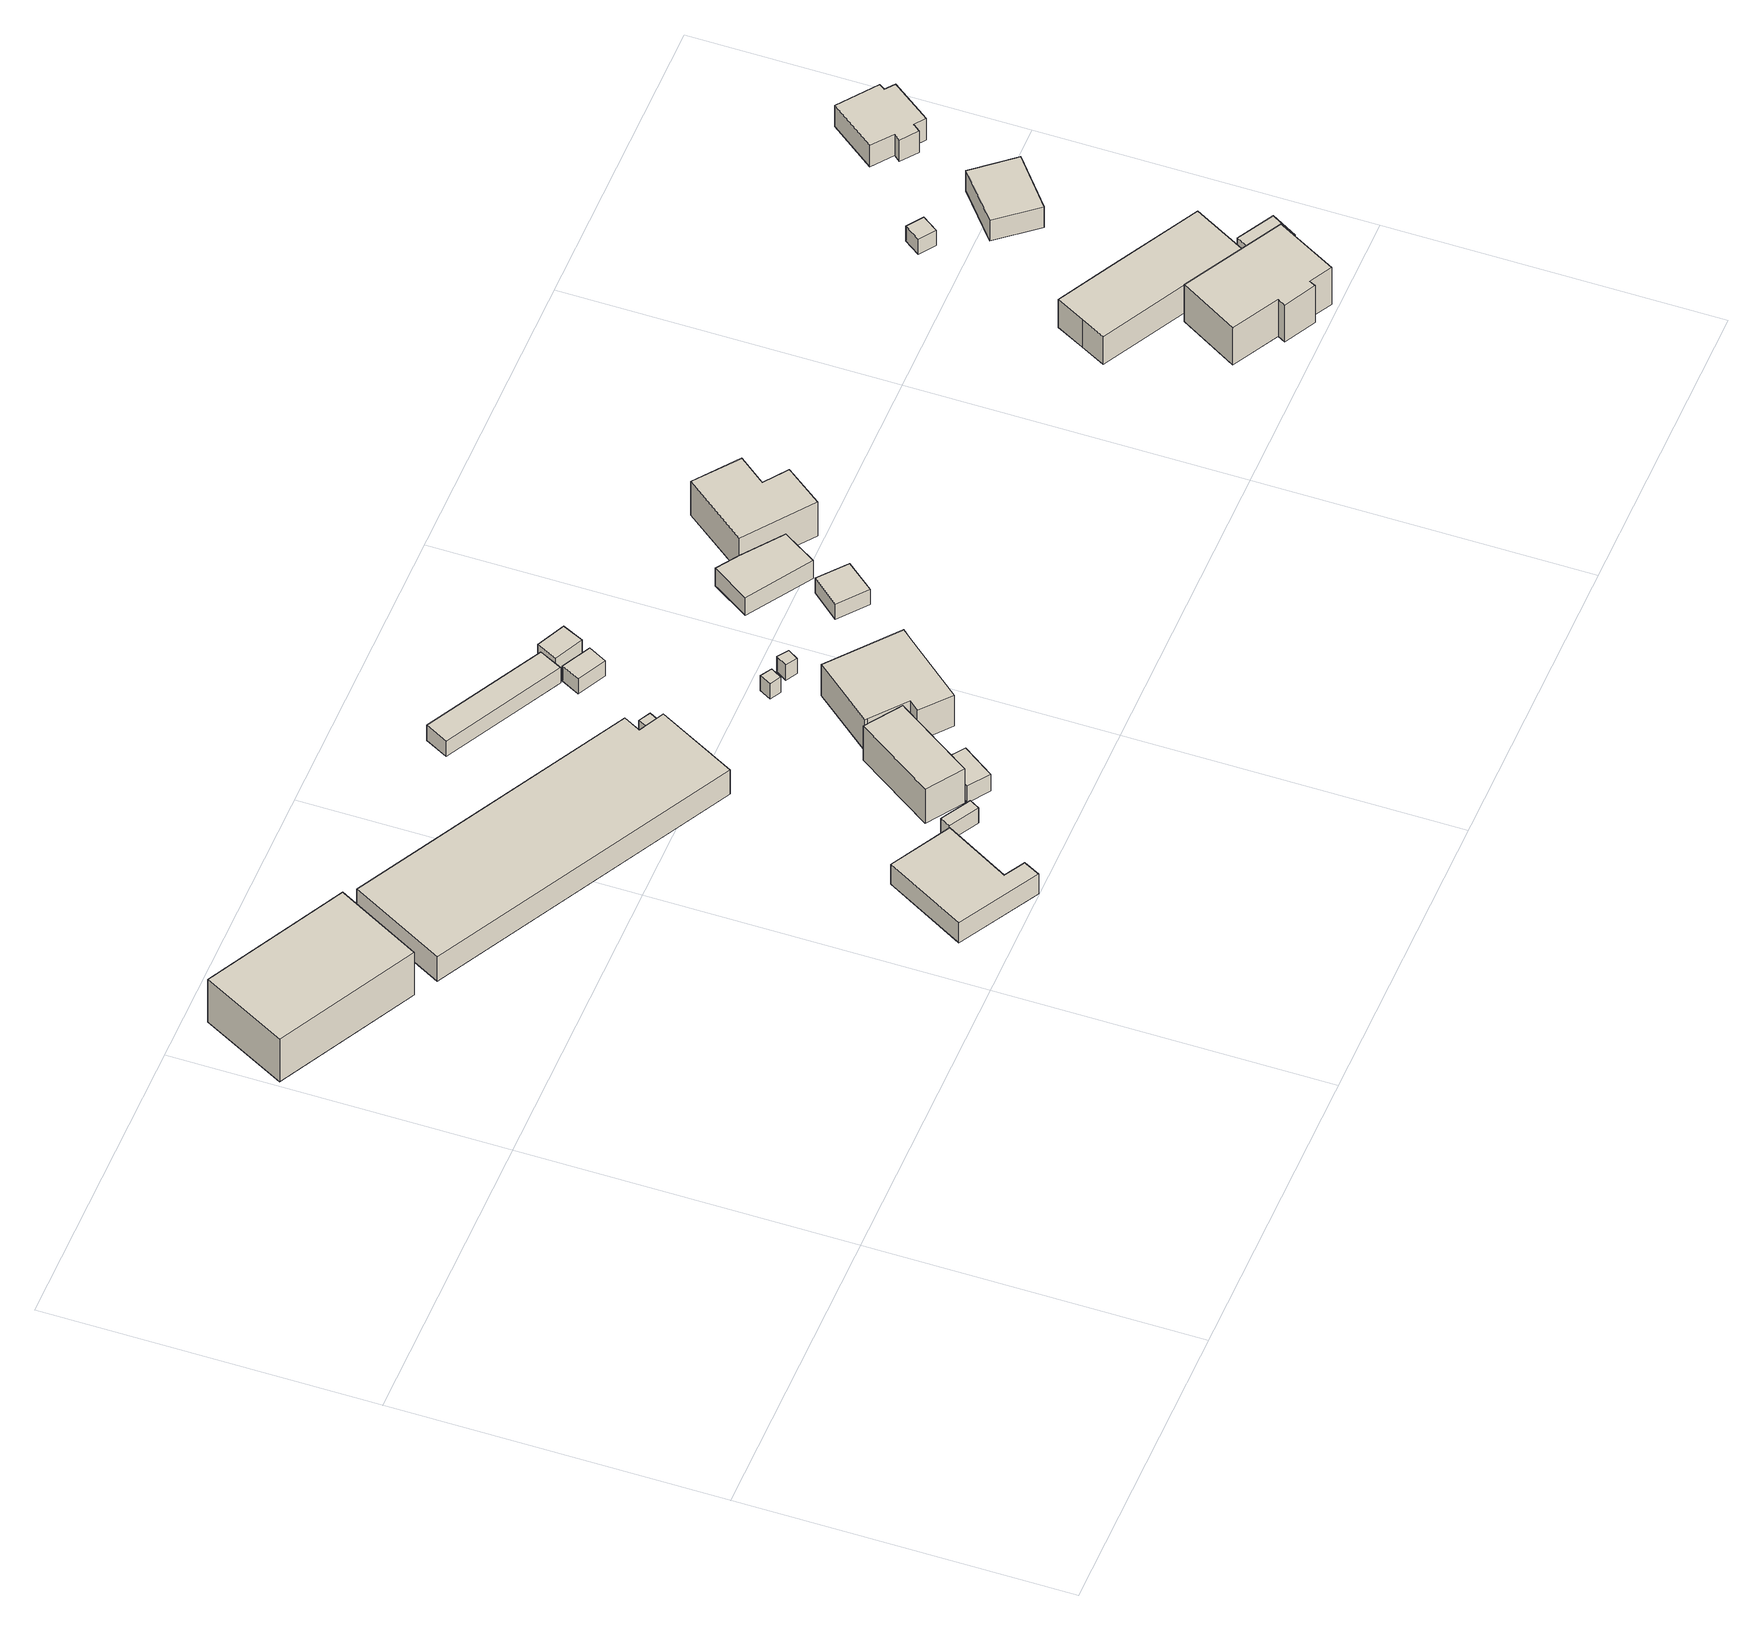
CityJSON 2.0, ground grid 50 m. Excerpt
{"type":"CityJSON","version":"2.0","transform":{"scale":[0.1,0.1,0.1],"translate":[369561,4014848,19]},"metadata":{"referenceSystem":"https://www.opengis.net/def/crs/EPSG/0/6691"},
"CityObjects":{
"building1":{"type":"Building","attributes":{"枝番":1,"利根川水系渡良瀬川洪水浸水想定区域（計画規模）.規模":"L1","利根川水系渡良瀬川洪水浸水想定区域（計画規模）.浸水ランク":"2","利根川水系渡良瀬川洪水浸水想定区域（計画規模）.浸水深":2.69,"利根川水系渡良瀬川洪水浸水想定区域（計画規模）.継続時間":16.3,"利根川水系渡良瀬川洪水浸水想定区域（想定最大規模）.規模":"L2","利根川水系渡良瀬川洪水浸水想定区域（想定最大規模）.浸水ランク":"3","利根川水系渡良瀬川洪水浸水想定区域（想定最大規模）.浸水深":4.3,"利根川水系渡良瀬川洪水浸水想定区域（想定最大規模）.継続時間":39.5,"利根川水系矢場川洪水浸水想定区域（計画規模）.規模":"L1","利根川水系矢場川洪水浸水想定区域（計画規模）.浸水ランク":"1","利根川水系矢場川洪水浸水想定区域（計画規模）.浸水深":0.35,"利根川水系矢場川洪水浸水想定区域（想定最大規模）.規模":"L2","利根川水系矢場川洪水浸水想定区域（想定最大規模）.浸水ランク":"2","利根川水系矢場川洪水浸水想定区域（想定最大規模）.浸水深":1.78,"利根川水系矢場川洪水浸水想定区域（想定最大規模）.継続時間":22.6,"利根川水系多々良川洪水浸水想定区域（計画規模）.規模":"L1","利根川水系多々良川洪水浸水想定区域（計画規模）.浸水ランク":"2","利根川水系多々良川洪水浸水想定区域（計画規模）.浸水深":1.12,"利根川水系多々良川洪水浸水想定区域（計画規模）.継続時間":9.4,"利根川水系多々良川洪水浸水想定区域（想定最大規模）.規模":"L2","利根川水系多々良川洪水浸水想定区域（想定最大規模）.浸水ランク":"2","利根川水系多々良川洪水浸水想定区域（想定最大規模）.浸水深":1.59,"利根川水系多々良川洪水浸水想定区域（想定最大規模）.継続時間":20.5,"利根川水系利根川洪水浸水想定区域（想定最大規模）.規模":"L2","利根川水系利根川洪水浸水想定区域（想定最大規模）.浸水ランク":"2","利根川水系利根川洪水浸水想定区域（想定最大規模）.浸水深":2.14,"usage":"441","measuredHeight":9,"BuildingDetails.prefecture":"10","BuildingDetails.city":"10207","BuildingDetails.surveyYear":2016},"geometry":[{"type":"Solid","lod":"1","boundaries":[[[[0,1,2,3]],[[2,4,5,3]],[[1,6,4,2]],[[0,7,6,1]],[[3,5,7,0]],[[4,6,7,5]]]]}]},
"building2":{"type":"Building","attributes":{"枝番":1,"利根川水系渡良瀬川洪水浸水想定区域（計画規模）.規模":"L1","利根川水系渡良瀬川洪水浸水想定区域（計画規模）.浸水ランク":"2","利根川水系渡良瀬川洪水浸水想定区域（計画規模）.浸水深":2.27,"利根川水系渡良瀬川洪水浸水想定区域（計画規模）.継続時間":11.6,"利根川水系渡良瀬川洪水浸水想定区域（想定最大規模）.規模":"L2","利根川水系渡良瀬川洪水浸水想定区域（想定最大規模）.浸水ランク":"3","利根川水系渡良瀬川洪水浸水想定区域（想定最大規模）.浸水深":3.86,"利根川水系渡良瀬川洪水浸水想定区域（想定最大規模）.継続時間":31.7,"利根川水系矢場川洪水浸水想定区域（想定最大規模）.規模":"L2","利根川水系矢場川洪水浸水想定区域（想定最大規模）.浸水ランク":"2","利根川水系矢場川洪水浸水想定区域（想定最大規模）.浸水深":1.39,"利根川水系矢場川洪水浸水想定区域（想定最大規模）.継続時間":15.9,"利根川水系多々良川洪水浸水想定区域（計画規模）.規模":"L1","利根川水系多々良川洪水浸水想定区域（計画規模）.浸水ランク":"2","利根川水系多々良川洪水浸水想定区域（計画規模）.浸水深":0.73,"利根川水系多々良川洪水浸水想定区域（計画規模）.継続時間":4.2,"利根川水系多々良川洪水浸水想定区域（想定最大規模）.規模":"L2","利根川水系多々良川洪水浸水想定区域（想定最大規模）.浸水ランク":"2","利根川水系多々良川洪水浸水想定区域（想定最大規模）.浸水深":1.2,"利根川水系多々良川洪水浸水想定区域（想定最大規模）.継続時間":13.9,"利根川水系利根川洪水浸水想定区域（想定最大規模）.規模":"L2","利根川水系利根川洪水浸水想定区域（想定最大規模）.浸水ランク":"2","利根川水系利根川洪水浸水想定区域（想定最大規模）.浸水深":1.84,"usage":"411","measuredHeight":6.1,"BuildingDetails.prefecture":"10","BuildingDetails.city":"10207","BuildingDetails.surveyYear":2016},"geometry":[{"type":"Solid","lod":"1","boundaries":[[[[8,9,10,11,12,13]],[[12,14,15,13]],[[11,16,14,12]],[[10,17,16,11]],[[9,18,17,10]],[[8,19,18,9]],[[13,15,19,8]],[[14,16,17,18,19,15]]]]}]},
"building3":{"type":"Building","attributes":{"枝番":1,"利根川水系渡良瀬川洪水浸水想定区域（計画規模）.規模":"L1","利根川水系渡良瀬川洪水浸水想定区域（計画規模）.浸水ランク":"2","利根川水系渡良瀬川洪水浸水想定区域（計画規模）.浸水深":2.89,"利根川水系渡良瀬川洪水浸水想定区域（計画規模）.継続時間":15.4,"利根川水系渡良瀬川洪水浸水想定区域（想定最大規模）.規模":"L2","利根川水系渡良瀬川洪水浸水想定区域（想定最大規模）.浸水ランク":"3","利根川水系渡良瀬川洪水浸水想定区域（想定最大規模）.浸水深":4.48,"利根川水系渡良瀬川洪水浸水想定区域（想定最大規模）.継続時間":37.5,"利根川水系矢場川洪水浸水想定区域（計画規模）.規模":"L1","利根川水系矢場川洪水浸水想定区域（計画規模）.浸水ランク":"2","利根川水系矢場川洪水浸水想定区域（計画規模）.浸水深":0.55,"利根川水系矢場川洪水浸水想定区域（想定最大規模）.規模":"L2","利根川水系矢場川洪水浸水想定区域（想定最大規模）.浸水ランク":"2","利根川水系矢場川洪水浸水想定区域（想定最大規模）.浸水深":1.98,"利根川水系矢場川洪水浸水想定区域（想定最大規模）.継続時間":21.3,"利根川水系多々良川洪水浸水想定区域（計画規模）.規模":"L1","利根川水系多々良川洪水浸水想定区域（計画規模）.浸水ランク":"2","利根川水系多々良川洪水浸水想定区域（計画規模）.浸水深":1.33,"利根川水系多々良川洪水浸水想定区域（計画規模）.継続時間":8.7,"利根川水系多々良川洪水浸水想定区域（想定最大規模）.規模":"L2","利根川水系多々良川洪水浸水想定区域（想定最大規模）.浸水ランク":"2","利根川水系多々良川洪水浸水想定区域（想定最大規模）.浸水深":1.79,"利根川水系多々良川洪水浸水想定区域（想定最大規模）.継続時間":19.3,"利根川水系利根川洪水浸水想定区域（想定最大規模）.規模":"L2","利根川水系利根川洪水浸水想定区域（想定最大規模）.浸水ランク":"2","利根川水系利根川洪水浸水想定区域（想定最大規模）.浸水深":2.14,"usage":"441","measuredHeight":5.8,"BuildingDetails.prefecture":"10","BuildingDetails.city":"10207","BuildingDetails.surveyYear":2016},"geometry":[{"type":"Solid","lod":"1","boundaries":[[[[20,21,22,23,24,25]],[[24,26,27,25]],[[23,28,26,24]],[[22,29,28,23]],[[21,30,29,22]],[[20,31,30,21]],[[25,27,31,20]],[[26,28,29,30,31,27]]]]}]},
"building4":{"type":"Building","attributes":{"枝番":1,"利根川水系渡良瀬川洪水浸水想定区域（計画規模）.規模":"L1","利根川水系渡良瀬川洪水浸水想定区域（計画規模）.浸水ランク":"2","利根川水系渡良瀬川洪水浸水想定区域（計画規模）.浸水深":2.08,"利根川水系渡良瀬川洪水浸水想定区域（計画規模）.継続時間":11.6,"利根川水系渡良瀬川洪水浸水想定区域（想定最大規模）.規模":"L2","利根川水系渡良瀬川洪水浸水想定区域（想定最大規模）.浸水ランク":"3","利根川水系渡良瀬川洪水浸水想定区域（想定最大規模）.浸水深":3.66,"利根川水系渡良瀬川洪水浸水想定区域（想定最大規模）.継続時間":31.7,"利根川水系矢場川洪水浸水想定区域（想定最大規模）.規模":"L2","利根川水系矢場川洪水浸水想定区域（想定最大規模）.浸水ランク":"2","利根川水系矢場川洪水浸水想定区域（想定最大規模）.浸水深":1.18,"利根川水系矢場川洪水浸水想定区域（想定最大規模）.継続時間":15.9,"利根川水系多々良川洪水浸水想定区域（計画規模）.規模":"L1","利根川水系多々良川洪水浸水想定区域（計画規模）.浸水ランク":"2","利根川水系多々良川洪水浸水想定区域（計画規模）.浸水深":0.53,"利根川水系多々良川洪水浸水想定区域（計画規模）.継続時間":4.2,"利根川水系多々良川洪水浸水想定区域（想定最大規模）.規模":"L2","利根川水系多々良川洪水浸水想定区域（想定最大規模）.浸水ランク":"2","利根川水系多々良川洪水浸水想定区域（想定最大規模）.浸水深":1,"利根川水系多々良川洪水浸水想定区域（想定最大規模）.継続時間":13.9,"利根川水系利根川洪水浸水想定区域（想定最大規模）.規模":"L2","利根川水系利根川洪水浸水想定区域（想定最大規模）.浸水ランク":"2","利根川水系利根川洪水浸水想定区域（想定最大規模）.浸水深":1.54,"usage":"411","BuildingDetails.prefecture":"10","BuildingDetails.city":"10207","BuildingDetails.surveyYear":2016},"geometry":[{"type":"Solid","lod":"1","boundaries":[[[[32,33,34,35]],[[34,36,37,35]],[[33,38,36,34]],[[32,39,38,33]],[[35,37,39,32]],[[36,38,39,37]]]]}]},
"building5":{"type":"Building","attributes":{"枝番":1,"利根川水系渡良瀬川洪水浸水想定区域（計画規模）.規模":"L1","利根川水系渡良瀬川洪水浸水想定区域（計画規模）.浸水ランク":"2","利根川水系渡良瀬川洪水浸水想定区域（計画規模）.浸水深":1.48,"利根川水系渡良瀬川洪水浸水想定区域（計画規模）.継続時間":11.6,"利根川水系渡良瀬川洪水浸水想定区域（想定最大規模）.規模":"L2","利根川水系渡良瀬川洪水浸水想定区域（想定最大規模）.浸水ランク":"3","利根川水系渡良瀬川洪水浸水想定区域（想定最大規模）.浸水深":3.06,"利根川水系渡良瀬川洪水浸水想定区域（想定最大規模）.継続時間":31.7,"利根川水系矢場川洪水浸水想定区域（計画規模）.規模":"L1","利根川水系矢場川洪水浸水想定区域（想定最大規模）.規模":"L2","利根川水系矢場川洪水浸水想定区域（想定最大規模）.浸水ランク":"2","利根川水系矢場川洪水浸水想定区域（想定最大規模）.浸水深":0.57,"利根川水系矢場川洪水浸水想定区域（想定最大規模）.継続時間":15.9,"利根川水系多々良川洪水浸水想定区域（計画規模）.規模":"L1","利根川水系多々良川洪水浸水想定区域（計画規模）.浸水ランク":"1","利根川水系多々良川洪水浸水想定区域（計画規模）.浸水深":0.13,"利根川水系多々良川洪水浸水想定区域（計画規模）.継続時間":4.2,"利根川水系多々良川洪水浸水想定区域（想定最大規模）.規模":"L2","利根川水系多々良川洪水浸水想定区域（想定最大規模）.浸水ランク":"1","利根川水系多々良川洪水浸水想定区域（想定最大規模）.浸水深":0.4,"利根川水系多々良川洪水浸水想定区域（想定最大規模）.継続時間":13.9,"利根川水系利根川洪水浸水想定区域（想定最大規模）.規模":"L2","利根川水系利根川洪水浸水想定区域（想定最大規模）.浸水ランク":"2","利根川水系利根川洪水浸水想定区域（想定最大規模）.浸水深":1.24,"usage":"454","measuredHeight":7.1,"BuildingDetails.prefecture":"10","BuildingDetails.city":"10207","BuildingDetails.surveyYear":2016},"geometry":[{"type":"Solid","lod":"1","boundaries":[[[[40,41,42,43]],[[42,44,45,43]],[[41,46,44,42]],[[40,47,46,41]],[[43,45,47,40]],[[44,46,47,45]]]]}]},
"building6":{"type":"Building","attributes":{"枝番":1,"利根川水系渡良瀬川洪水浸水想定区域（計画規模）.規模":"L1","利根川水系渡良瀬川洪水浸水想定区域（計画規模）.浸水ランク":"2","利根川水系渡良瀬川洪水浸水想定区域（計画規模）.浸水深":1.68,"利根川水系渡良瀬川洪水浸水想定区域（計画規模）.継続時間":11.6,"利根川水系渡良瀬川洪水浸水想定区域（想定最大規模）.規模":"L2","利根川水系渡良瀬川洪水浸水想定区域（想定最大規模）.浸水ランク":"3","利根川水系渡良瀬川洪水浸水想定区域（想定最大規模）.浸水深":3.25,"利根川水系渡良瀬川洪水浸水想定区域（想定最大規模）.継続時間":31.7,"利根川水系矢場川洪水浸水想定区域（想定最大規模）.規模":"L2","利根川水系矢場川洪水浸水想定区域（想定最大規模）.浸水ランク":"2","利根川水系矢場川洪水浸水想定区域（想定最大規模）.浸水深":0.78,"利根川水系矢場川洪水浸水想定区域（想定最大規模）.継続時間":15.9,"利根川水系多々良川洪水浸水想定区域（計画規模）.規模":"L1","利根川水系多々良川洪水浸水想定区域（計画規模）.継続時間":4.2,"利根川水系多々良川洪水浸水想定区域（想定最大規模）.規模":"L2","利根川水系多々良川洪水浸水想定区域（想定最大規模）.浸水ランク":"2","利根川水系多々良川洪水浸水想定区域（想定最大規模）.浸水深":0.58,"利根川水系多々良川洪水浸水想定区域（想定最大規模）.継続時間":13.9,"利根川水系利根川洪水浸水想定区域（想定最大規模）.規模":"L2","利根川水系利根川洪水浸水想定区域（想定最大規模）.浸水ランク":"2","利根川水系利根川洪水浸水想定区域（想定最大規模）.浸水深":0.937,"measuredHeight":5.2,"BuildingDetails.prefecture":"10","BuildingDetails.city":"10207"},"geometry":[{"type":"Solid","lod":"1","boundaries":[[[[48,49,50,51]],[[50,52,53,51]],[[49,54,52,50]],[[48,55,54,49]],[[51,53,55,48]],[[52,54,55,53]]]]}]},
"building7":{"type":"Building","attributes":{"枝番":1,"利根川水系渡良瀬川洪水浸水想定区域（計画規模）.規模":"L1","利根川水系渡良瀬川洪水浸水想定区域（計画規模）.浸水ランク":"2","利根川水系渡良瀬川洪水浸水想定区域（計画規模）.浸水深":2.27,"利根川水系渡良瀬川洪水浸水想定区域（計画規模）.継続時間":15.4,"利根川水系渡良瀬川洪水浸水想定区域（想定最大規模）.規模":"L2","利根川水系渡良瀬川洪水浸水想定区域（想定最大規模）.浸水ランク":"3","利根川水系渡良瀬川洪水浸水想定区域（想定最大規模）.浸水深":3.87,"利根川水系渡良瀬川洪水浸水想定区域（想定最大規模）.継続時間":37.5,"利根川水系矢場川洪水浸水想定区域（計画規模）.規模":"L1","利根川水系矢場川洪水浸水想定区域（想定最大規模）.規模":"L2","利根川水系矢場川洪水浸水想定区域（想定最大規模）.浸水ランク":"2","利根川水系矢場川洪水浸水想定区域（想定最大規模）.浸水深":1.39,"利根川水系矢場川洪水浸水想定区域（想定最大規模）.継続時間":21.3,"利根川水系多々良川洪水浸水想定区域（計画規模）.規模":"L1","利根川水系多々良川洪水浸水想定区域（計画規模）.浸水ランク":"2","利根川水系多々良川洪水浸水想定区域（計画規模）.浸水深":0.73,"利根川水系多々良川洪水浸水想定区域（計画規模）.継続時間":8.7,"利根川水系多々良川洪水浸水想定区域（想定最大規模）.規模":"L2","利根川水系多々良川洪水浸水想定区域（想定最大規模）.浸水ランク":"2","利根川水系多々良川洪水浸水想定区域（想定最大規模）.浸水深":1.18,"利根川水系多々良川洪水浸水想定区域（想定最大規模）.継続時間":19.3,"利根川水系利根川洪水浸水想定区域（想定最大規模）.規模":"L2","利根川水系利根川洪水浸水想定区域（想定最大規模）.浸水ランク":"2","利根川水系利根川洪水浸水想定区域（想定最大規模）.浸水深":1.74,"BuildingDetails.prefecture":"10","BuildingDetails.city":"10207"},"geometry":[{"type":"Solid","lod":"1","boundaries":[[[[56,57,58,59]],[[58,60,61,59]],[[57,62,60,58]],[[56,63,62,57]],[[59,61,63,56]],[[60,62,63,61]]]]}]},
"building8":{"type":"Building","attributes":{"枝番":1,"利根川水系渡良瀬川洪水浸水想定区域（計画規模）.規模":"L1","利根川水系渡良瀬川洪水浸水想定区域（計画規模）.浸水ランク":"2","利根川水系渡良瀬川洪水浸水想定区域（計画規模）.浸水深":2.08,"利根川水系渡良瀬川洪水浸水想定区域（計画規模）.継続時間":12.4,"利根川水系渡良瀬川洪水浸水想定区域（想定最大規模）.規模":"L2","利根川水系渡良瀬川洪水浸水想定区域（想定最大規模）.浸水ランク":"3","利根川水系渡良瀬川洪水浸水想定区域（想定最大規模）.浸水深":3.68,"利根川水系渡良瀬川洪水浸水想定区域（想定最大規模）.継続時間":32.9,"利根川水系矢場川洪水浸水想定区域（想定最大規模）.規模":"L2","利根川水系矢場川洪水浸水想定区域（想定最大規模）.浸水ランク":"2","利根川水系矢場川洪水浸水想定区域（想定最大規模）.浸水深":1.17,"利根川水系矢場川洪水浸水想定区域（想定最大規模）.継続時間":17.2,"利根川水系多々良川洪水浸水想定区域（計画規模）.規模":"L1","利根川水系多々良川洪水浸水想定区域（計画規模）.浸水ランク":"2","利根川水系多々良川洪水浸水想定区域（計画規模）.浸水深":0.53,"利根川水系多々良川洪水浸水想定区域（計画規模）.継続時間":5.6,"利根川水系多々良川洪水浸水想定区域（想定最大規模）.規模":"L2","利根川水系多々良川洪水浸水想定区域（想定最大規模）.浸水ランク":"2","利根川水系多々良川洪水浸水想定区域（想定最大規模）.浸水深":0.99,"利根川水系多々良川洪水浸水想定区域（想定最大規模）.継続時間":15.2,"利根川水系利根川洪水浸水想定区域（想定最大規模）.規模":"L2","利根川水系利根川洪水浸水想定区域（想定最大規模）.浸水ランク":"2","利根川水系利根川洪水浸水想定区域（想定最大規模）.浸水深":1.94,"BuildingDetails.prefecture":"10","BuildingDetails.city":"10207"},"geometry":[{"type":"Solid","lod":"1","boundaries":[[[[64,65,66,67]],[[66,68,69,67]],[[65,70,68,66]],[[64,71,70,65]],[[67,69,71,64]],[[68,70,71,69]]]]}]},
"building9":{"type":"Building","attributes":{"枝番":1,"利根川水系渡良瀬川洪水浸水想定区域（計画規模）.規模":"L1","利根川水系渡良瀬川洪水浸水想定区域（計画規模）.浸水ランク":"2","利根川水系渡良瀬川洪水浸水想定区域（計画規模）.浸水深":1.28,"利根川水系渡良瀬川洪水浸水想定区域（計画規模）.継続時間":8.1,"利根川水系渡良瀬川洪水浸水想定区域（想定最大規模）.規模":"L2","利根川水系渡良瀬川洪水浸水想定区域（想定最大規模）.浸水ランク":"2","利根川水系渡良瀬川洪水浸水想定区域（想定最大規模）.浸水深":2.86,"利根川水系渡良瀬川洪水浸水想定区域（想定最大規模）.継続時間":23.9,"利根川水系矢場川洪水浸水想定区域（計画規模）.規模":"L1","利根川水系矢場川洪水浸水想定区域（想定最大規模）.規模":"L2","利根川水系矢場川洪水浸水想定区域（想定最大規模）.浸水ランク":"1","利根川水系矢場川洪水浸水想定区域（想定最大規模）.浸水深":0.38,"利根川水系矢場川洪水浸水想定区域（想定最大規模）.継続時間":10,"利根川水系多々良川洪水浸水想定区域（計画規模）.規模":"L1","利根川水系多々良川洪水浸水想定区域（計画規模）.浸水ランク":"1","利根川水系多々良川洪水浸水想定区域（計画規模）.浸水深":0.23,"利根川水系多々良川洪水浸水想定区域（想定最大規模）.規模":"L2","利根川水系多々良川洪水浸水想定区域（想定最大規模）.浸水ランク":"1","利根川水系多々良川洪水浸水想定区域（想定最大規模）.浸水深":0.19,"利根川水系多々良川洪水浸水想定区域（想定最大規模）.継続時間":5.5,"利根川水系利根川洪水浸水想定区域（想定最大規模）.規模":"L2","利根川水系利根川洪水浸水想定区域（想定最大規模）.浸水ランク":"2","利根川水系利根川洪水浸水想定区域（想定最大規模）.浸水深":0.937,"usage":"413","measuredHeight":7.5,"BuildingDetails.prefecture":"10","BuildingDetails.city":"10207","BuildingDetails.surveyYear":2016},"geometry":[{"type":"Solid","lod":"1","boundaries":[[[[72,73,74,75,76,77,78,79]],[[78,80,81,79]],[[77,82,80,78]],[[76,83,82,77]],[[75,84,83,76]],[[74,85,84,75]],[[73,86,85,74]],[[72,87,86,73]],[[79,81,87,72]],[[80,82,83,84,85,86,87,81]]]]}]},
"building10":{"type":"Building","attributes":{"枝番":1,"利根川水系渡良瀬川洪水浸水想定区域（計画規模）.規模":"L1","利根川水系渡良瀬川洪水浸水想定区域（計画規模）.浸水ランク":"2","利根川水系渡良瀬川洪水浸水想定区域（計画規模）.浸水深":1.78,"利根川水系渡良瀬川洪水浸水想定区域（計画規模）.継続時間":8.1,"利根川水系渡良瀬川洪水浸水想定区域（想定最大規模）.規模":"L2","利根川水系渡良瀬川洪水浸水想定区域（想定最大規模）.浸水ランク":"3","利根川水系渡良瀬川洪水浸水想定区域（想定最大規模）.浸水深":3.36,"利根川水系渡良瀬川洪水浸水想定区域（想定最大規模）.継続時間":23.9,"利根川水系矢場川洪水浸水想定区域（想定最大規模）.規模":"L2","利根川水系矢場川洪水浸水想定区域（想定最大規模）.浸水ランク":"2","利根川水系矢場川洪水浸水想定区域（想定最大規模）.浸水深":0.89,"利根川水系矢場川洪水浸水想定区域（想定最大規模）.継続時間":10,"利根川水系多々良川洪水浸水想定区域（計画規模）.規模":"L1","利根川水系多々良川洪水浸水想定区域（計画規模）.浸水ランク":"1","利根川水系多々良川洪水浸水想定区域（計画規模）.浸水深":0.23,"利根川水系多々良川洪水浸水想定区域（想定最大規模）.規模":"L2","利根川水系多々良川洪水浸水想定区域（想定最大規模）.浸水ランク":"2","利根川水系多々良川洪水浸水想定区域（想定最大規模）.浸水深":0.69,"利根川水系多々良川洪水浸水想定区域（想定最大規模）.継続時間":5.5,"利根川水系利根川洪水浸水想定区域（想定最大規模）.規模":"L2","利根川水系利根川洪水浸水想定区域（想定最大規模）.浸水ランク":"2","利根川水系利根川洪水浸水想定区域（想定最大規模）.浸水深":1.24,"BuildingDetails.prefecture":"10","BuildingDetails.city":"10207"},"geometry":[{"type":"Solid","lod":"1","boundaries":[[[[88,89,90,91]],[[90,92,93,91]],[[89,94,92,90]],[[88,95,94,89]],[[91,93,95,88]],[[92,94,95,93]]]]}]},
"building11":{"type":"Building","attributes":{"枝番":1,"利根川水系渡良瀬川洪水浸水想定区域（計画規模）.規模":"L1","利根川水系渡良瀬川洪水浸水想定区域（計画規模）.浸水ランク":"2","利根川水系渡良瀬川洪水浸水想定区域（計画規模）.浸水深":1.98,"利根川水系渡良瀬川洪水浸水想定区域（計画規模）.継続時間":12.4,"利根川水系渡良瀬川洪水浸水想定区域（想定最大規模）.規模":"L2","利根川水系渡良瀬川洪水浸水想定区域（想定最大規模）.浸水ランク":"3","利根川水系渡良瀬川洪水浸水想定区域（想定最大規模）.浸水深":3.56,"利根川水系渡良瀬川洪水浸水想定区域（想定最大規模）.継続時間":32.9,"利根川水系矢場川洪水浸水想定区域（計画規模）.規模":"L1","利根川水系矢場川洪水浸水想定区域（想定最大規模）.規模":"L2","利根川水系矢場川洪水浸水想定区域（想定最大規模）.浸水ランク":"2","利根川水系矢場川洪水浸水想定区域（想定最大規模）.浸水深":1.09,"利根川水系矢場川洪水浸水想定区域（想定最大規模）.継続時間":17.2,"利根川水系多々良川洪水浸水想定区域（計画規模）.規模":"L1","利根川水系多々良川洪水浸水想定区域（計画規模）.浸水ランク":"1","利根川水系多々良川洪水浸水想定区域（計画規模）.浸水深":0.43,"利根川水系多々良川洪水浸水想定区域（計画規模）.継続時間":5.6,"利根川水系多々良川洪水浸水想定区域（想定最大規模）.規模":"L2","利根川水系多々良川洪水浸水想定区域（想定最大規模）.浸水ランク":"2","利根川水系多々良川洪水浸水想定区域（想定最大規模）.浸水深":0.89,"利根川水系多々良川洪水浸水想定区域（想定最大規模）.継続時間":15.2,"利根川水系利根川洪水浸水想定区域（想定最大規模）.規模":"L2","利根川水系利根川洪水浸水想定区域（想定最大規模）.浸水ランク":"2","利根川水系利根川洪水浸水想定区域（想定最大規模）.浸水深":1.94,"BuildingDetails.prefecture":"10","BuildingDetails.city":"10207"},"geometry":[{"type":"Solid","lod":"1","boundaries":[[[[96,97,98,99]],[[98,100,101,99]],[[97,102,100,98]],[[96,103,102,97]],[[99,101,103,96]],[[100,102,103,101]]]]}]},
"building12":{"type":"Building","attributes":{"枝番":1,"利根川水系渡良瀬川洪水浸水想定区域（計画規模）.規模":"L1","利根川水系渡良瀬川洪水浸水想定区域（計画規模）.浸水ランク":"2","利根川水系渡良瀬川洪水浸水想定区域（計画規模）.浸水深":1.78,"利根川水系渡良瀬川洪水浸水想定区域（計画規模）.継続時間":8.1,"利根川水系渡良瀬川洪水浸水想定区域（想定最大規模）.規模":"L2","利根川水系渡良瀬川洪水浸水想定区域（想定最大規模）.浸水ランク":"3","利根川水系渡良瀬川洪水浸水想定区域（想定最大規模）.浸水深":3.36,"利根川水系渡良瀬川洪水浸水想定区域（想定最大規模）.継続時間":23.9,"利根川水系矢場川洪水浸水想定区域（想定最大規模）.規模":"L2","利根川水系矢場川洪水浸水想定区域（想定最大規模）.浸水ランク":"2","利根川水系矢場川洪水浸水想定区域（想定最大規模）.浸水深":0.89,"利根川水系矢場川洪水浸水想定区域（想定最大規模）.継続時間":10,"利根川水系多々良川洪水浸水想定区域（計画規模）.規模":"L1","利根川水系多々良川洪水浸水想定区域（計画規模）.浸水ランク":"1","利根川水系多々良川洪水浸水想定区域（計画規模）.浸水深":0.23,"利根川水系多々良川洪水浸水想定区域（想定最大規模）.規模":"L2","利根川水系多々良川洪水浸水想定区域（想定最大規模）.浸水ランク":"2","利根川水系多々良川洪水浸水想定区域（想定最大規模）.浸水深":0.69,"利根川水系多々良川洪水浸水想定区域（想定最大規模）.継続時間":5.5,"利根川水系利根川洪水浸水想定区域（想定最大規模）.規模":"L2","利根川水系利根川洪水浸水想定区域（想定最大規模）.浸水ランク":"2","利根川水系利根川洪水浸水想定区域（想定最大規模）.浸水深":1.24,"usage":"413","BuildingDetails.prefecture":"10","BuildingDetails.city":"10207","BuildingDetails.surveyYear":2016},"geometry":[{"type":"Solid","lod":"1","boundaries":[[[[104,105,106,107]],[[106,108,109,107]],[[105,110,108,106]],[[104,111,110,105]],[[107,109,111,104]],[[108,110,111,109]]]]}]},
"building13":{"type":"Building","attributes":{"枝番":1,"利根川水系渡良瀬川洪水浸水想定区域（計画規模）.規模":"L1","利根川水系渡良瀬川洪水浸水想定区域（計画規模）.浸水ランク":"2","利根川水系渡良瀬川洪水浸水想定区域（計画規模）.浸水深":2.27,"利根川水系渡良瀬川洪水浸水想定区域（計画規模）.継続時間":14.2,"利根川水系渡良瀬川洪水浸水想定区域（想定最大規模）.規模":"L2","利根川水系渡良瀬川洪水浸水想定区域（想定最大規模）.浸水ランク":"3","利根川水系渡良瀬川洪水浸水想定区域（想定最大規模）.浸水深":3.86,"利根川水系渡良瀬川洪水浸水想定区域（想定最大規模）.継続時間":35.7,"利根川水系矢場川洪水浸水想定区域（想定最大規模）.規模":"L2","利根川水系矢場川洪水浸水想定区域（想定最大規模）.浸水ランク":"2","利根川水系矢場川洪水浸水想定区域（想定最大規模）.浸水深":1.39,"利根川水系矢場川洪水浸水想定区域（想定最大規模）.継続時間":19.7,"利根川水系多々良川洪水浸水想定区域（計画規模）.規模":"L1","利根川水系多々良川洪水浸水想定区域（計画規模）.浸水ランク":"2","利根川水系多々良川洪水浸水想定区域（計画規模）.浸水深":0.73,"利根川水系多々良川洪水浸水想定区域（計画規模）.継続時間":7.7,"利根川水系多々良川洪水浸水想定区域（想定最大規模）.規模":"L2","利根川水系多々良川洪水浸水想定区域（想定最大規模）.浸水ランク":"2","利根川水系多々良川洪水浸水想定区域（想定最大規模）.浸水深":1.18,"利根川水系多々良川洪水浸水想定区域（想定最大規模）.継続時間":17.8,"利根川水系利根川洪水浸水想定区域（想定最大規模）.規模":"L2","利根川水系利根川洪水浸水想定区域（想定最大規模）.浸水ランク":"2","利根川水系利根川洪水浸水想定区域（想定最大規模）.浸水深":1.94,"BuildingDetails.prefecture":"10","BuildingDetails.city":"10207"},"geometry":[{"type":"Solid","lod":"1","boundaries":[[[[112,113,114,115]],[[114,116,117,115]],[[113,118,116,114]],[[112,119,118,113]],[[115,117,119,112]],[[116,118,119,117]]]]}]},
"building14":{"type":"Building","attributes":{"枝番":1,"利根川水系渡良瀬川洪水浸水想定区域（計画規模）.規模":"L1","利根川水系渡良瀬川洪水浸水想定区域（計画規模）.浸水ランク":"2","利根川水系渡良瀬川洪水浸水想定区域（計画規模）.浸水深":1.28,"利根川水系渡良瀬川洪水浸水想定区域（計画規模）.継続時間":8.1,"利根川水系渡良瀬川洪水浸水想定区域（想定最大規模）.規模":"L2","利根川水系渡良瀬川洪水浸水想定区域（想定最大規模）.浸水ランク":"2","利根川水系渡良瀬川洪水浸水想定区域（想定最大規模）.浸水深":2.86,"利根川水系渡良瀬川洪水浸水想定区域（想定最大規模）.継続時間":23.9,"利根川水系矢場川洪水浸水想定区域（想定最大規模）.規模":"L2","利根川水系矢場川洪水浸水想定区域（想定最大規模）.浸水ランク":"1","利根川水系矢場川洪水浸水想定区域（想定最大規模）.浸水深":0.39,"利根川水系矢場川洪水浸水想定区域（想定最大規模）.継続時間":10,"利根川水系多々良川洪水浸水想定区域（計画規模）.規模":"L1","利根川水系多々良川洪水浸水想定区域（想定最大規模）.規模":"L2","利根川水系多々良川洪水浸水想定区域（想定最大規模）.浸水ランク":"1","利根川水系多々良川洪水浸水想定区域（想定最大規模）.浸水深":0.19,"利根川水系多々良川洪水浸水想定区域（想定最大規模）.継続時間":5.5,"利根川水系利根川洪水浸水想定区域（想定最大規模）.規模":"L2","利根川水系利根川洪水浸水想定区域（想定最大規模）.浸水ランク":"2","利根川水系利根川洪水浸水想定区域（想定最大規模）.浸水深":1.24,"usage":"413","measuredHeight":4.1,"BuildingDetails.prefecture":"10","BuildingDetails.city":"10207","BuildingDetails.surveyYear":2016},"geometry":[{"type":"Solid","lod":"1","boundaries":[[[[120,121,122,123]],[[122,124,125,123]],[[121,126,124,122]],[[120,127,126,121]],[[123,125,127,120]],[[124,126,127,125]]]]}]},
"building15":{"type":"Building","attributes":{"枝番":1,"利根川水系渡良瀬川洪水浸水想定区域（計画規模）.規模":"L1","利根川水系渡良瀬川洪水浸水想定区域（計画規模）.浸水ランク":"2","利根川水系渡良瀬川洪水浸水想定区域（計画規模）.浸水深":2.08,"利根川水系渡良瀬川洪水浸水想定区域（計画規模）.継続時間":12.3,"利根川水系渡良瀬川洪水浸水想定区域（想定最大規模）.規模":"L2","利根川水系渡良瀬川洪水浸水想定区域（想定最大規模）.浸水ランク":"3","利根川水系渡良瀬川洪水浸水想定区域（想定最大規模）.浸水深":3.66,"利根川水系渡良瀬川洪水浸水想定区域（想定最大規模）.継続時間":32.8,"利根川水系矢場川洪水浸水想定区域（想定最大規模）.規模":"L2","利根川水系矢場川洪水浸水想定区域（想定最大規模）.浸水ランク":"2","利根川水系矢場川洪水浸水想定区域（想定最大規模）.浸水深":1.18,"利根川水系矢場川洪水浸水想定区域（想定最大規模）.継続時間":17,"利根川水系多々良川洪水浸水想定区域（計画規模）.規模":"L1","利根川水系多々良川洪水浸水想定区域（計画規模）.浸水ランク":"1","利根川水系多々良川洪水浸水想定区域（計画規模）.浸水深":0.43,"利根川水系多々良川洪水浸水想定区域（計画規模）.継続時間":5.3,"利根川水系多々良川洪水浸水想定区域（想定最大規模）.規模":"L2","利根川水系多々良川洪水浸水想定区域（想定最大規模）.浸水ランク":"2","利根川水系多々良川洪水浸水想定区域（想定最大規模）.浸水深":0.99,"利根川水系多々良川洪水浸水想定区域（想定最大規模）.継続時間":15,"利根川水系利根川洪水浸水想定区域（想定最大規模）.規模":"L2","利根川水系利根川洪水浸水想定区域（想定最大規模）.浸水ランク":"2","利根川水系利根川洪水浸水想定区域（想定最大規模）.浸水深":1.94,"usage":"411","measuredHeight":3.7,"BuildingDetails.prefecture":"10","BuildingDetails.city":"10207","BuildingDetails.surveyYear":2016},"geometry":[{"type":"Solid","lod":"1","boundaries":[[[[128,129,130,131,132]],[[131,133,134,132]],[[130,135,133,131]],[[129,136,135,130]],[[128,137,136,129]],[[132,134,137,128]],[[133,135,136,137,134]]]]}]},
"building16":{"type":"Building","attributes":{"枝番":1,"利根川水系渡良瀬川洪水浸水想定区域（計画規模）.規模":"L1","利根川水系渡良瀬川洪水浸水想定区域（計画規模）.浸水ランク":"2","利根川水系渡良瀬川洪水浸水想定区域（計画規模）.浸水深":1.87,"利根川水系渡良瀬川洪水浸水想定区域（計画規模）.継続時間":9.3,"利根川水系渡良瀬川洪水浸水想定区域（想定最大規模）.規模":"L2","利根川水系渡良瀬川洪水浸水想定区域（想定最大規模）.浸水ランク":"3","利根川水系渡良瀬川洪水浸水想定区域（想定最大規模）.浸水深":3.46,"利根川水系渡良瀬川洪水浸水想定区域（想定最大規模）.継続時間":26.5,"利根川水系矢場川洪水浸水想定区域（想定最大規模）.規模":"L2","利根川水系矢場川洪水浸水想定区域（想定最大規模）.浸水ランク":"2","利根川水系矢場川洪水浸水想定区域（想定最大規模）.浸水深":0.98,"利根川水系矢場川洪水浸水想定区域（想定最大規模）.継続時間":11.5,"利根川水系多々良川洪水浸水想定区域（計画規模）.規模":"L1","利根川水系多々良川洪水浸水想定区域（計画規模）.浸水ランク":"1","利根川水系多々良川洪水浸水想定区域（計画規模）.浸水深":0.33,"利根川水系多々良川洪水浸水想定区域（想定最大規模）.規模":"L2","利根川水系多々良川洪水浸水想定区域（想定最大規模）.浸水ランク":"2","利根川水系多々良川洪水浸水想定区域（想定最大規模）.浸水深":0.79,"利根川水系多々良川洪水浸水想定区域（想定最大規模）.継続時間":7.9,"利根川水系利根川洪水浸水想定区域（想定最大規模）.規模":"L2","利根川水系利根川洪水浸水想定区域（想定最大規模）.浸水ランク":"2","利根川水系利根川洪水浸水想定区域（想定最大規模）.浸水深":1.54,"usage":"413","measuredHeight":7.9,"BuildingDetails.prefecture":"10","BuildingDetails.city":"10207","BuildingDetails.surveyYear":2016},"geometry":[{"type":"Solid","lod":"1","boundaries":[[[[138,139,140,141,142,143]],[[142,144,145,143]],[[141,146,144,142]],[[140,147,146,141]],[[139,148,147,140]],[[138,149,148,139]],[[143,145,149,138]],[[144,146,147,148,149,145]]]]}]},
"building17":{"type":"Building","attributes":{"枝番":1,"利根川水系渡良瀬川洪水浸水想定区域（計画規模）.規模":"L1","利根川水系渡良瀬川洪水浸水想定区域（計画規模）.浸水ランク":"2","利根川水系渡良瀬川洪水浸水想定区域（計画規模）.浸水深":2.17,"利根川水系渡良瀬川洪水浸水想定区域（計画規模）.継続時間":15.8,"利根川水系渡良瀬川洪水浸水想定区域（想定最大規模）.規模":"L2","利根川水系渡良瀬川洪水浸水想定区域（想定最大規模）.浸水ランク":"3","利根川水系渡良瀬川洪水浸水想定区域（想定最大規模）.浸水深":3.73,"利根川水系渡良瀬川洪水浸水想定区域（想定最大規模）.継続時間":38.6,"利根川水系矢場川洪水浸水想定区域（想定最大規模）.規模":"L2","利根川水系矢場川洪水浸水想定区域（想定最大規模）.浸水ランク":"2","利根川水系矢場川洪水浸水想定区域（想定最大規模）.浸水深":1.28,"利根川水系矢場川洪水浸水想定区域（想定最大規模）.継続時間":21.7,"利根川水系多々良川洪水浸水想定区域（計画規模）.規模":"L1","利根川水系多々良川洪水浸水想定区域（計画規模）.浸水ランク":"2","利根川水系多々良川洪水浸水想定区域（計画規模）.浸水深":0.62,"利根川水系多々良川洪水浸水想定区域（計画規模）.継続時間":9.1,"利根川水系多々良川洪水浸水想定区域（想定最大規模）.規模":"L2","利根川水系多々良川洪水浸水想定区域（想定最大規模）.浸水ランク":"2","利根川水系多々良川洪水浸水想定区域（想定最大規模）.浸水深":1.09,"利根川水系多々良川洪水浸水想定区域（想定最大規模）.継続時間":19.9,"利根川水系利根川洪水浸水想定区域（想定最大規模）.規模":"L2","利根川水系利根川洪水浸水想定区域（想定最大規模）.浸水ランク":"2","利根川水系利根川洪水浸水想定区域（想定最大規模）.浸水深":1.94,"usage":"411","measuredHeight":8.8,"BuildingDetails.prefecture":"10","BuildingDetails.city":"10207","BuildingDetails.surveyYear":2016},"geometry":[{"type":"Solid","lod":"1","boundaries":[[[[150,151,152,153,154,155,156,157]],[[156,158,159,157]],[[155,160,158,156]],[[154,161,160,155]],[[153,162,161,154]],[[152,163,162,153]],[[151,164,163,152]],[[150,165,164,151]],[[157,159,165,150]],[[158,160,161,162,163,164,165,159]]]]}]},
"building18":{"type":"Building","attributes":{"枝番":1,"利根川水系渡良瀬川洪水浸水想定区域（計画規模）.規模":"L1","利根川水系渡良瀬川洪水浸水想定区域（計画規模）.浸水ランク":"2","利根川水系渡良瀬川洪水浸水想定区域（計画規模）.浸水深":2.17,"利根川水系渡良瀬川洪水浸水想定区域（計画規模）.継続時間":15.8,"利根川水系渡良瀬川洪水浸水想定区域（想定最大規模）.規模":"L2","利根川水系渡良瀬川洪水浸水想定区域（想定最大規模）.浸水ランク":"3","利根川水系渡良瀬川洪水浸水想定区域（想定最大規模）.浸水深":3.72,"利根川水系渡良瀬川洪水浸水想定区域（想定最大規模）.継続時間":38.6,"利根川水系矢場川洪水浸水想定区域（想定最大規模）.規模":"L2","利根川水系矢場川洪水浸水想定区域（想定最大規模）.浸水ランク":"2","利根川水系矢場川洪水浸水想定区域（想定最大規模）.浸水深":1.28,"利根川水系矢場川洪水浸水想定区域（想定最大規模）.継続時間":21.7,"利根川水系多々良川洪水浸水想定区域（計画規模）.規模":"L1","利根川水系多々良川洪水浸水想定区域（計画規模）.浸水ランク":"2","利根川水系多々良川洪水浸水想定区域（計画規模）.浸水深":0.62,"利根川水系多々良川洪水浸水想定区域（計画規模）.継続時間":9.1,"利根川水系多々良川洪水浸水想定区域（想定最大規模）.規模":"L2","利根川水系多々良川洪水浸水想定区域（想定最大規模）.浸水ランク":"2","利根川水系多々良川洪水浸水想定区域（想定最大規模）.浸水深":1.09,"利根川水系多々良川洪水浸水想定区域（想定最大規模）.継続時間":19.9,"利根川水系利根川洪水浸水想定区域（想定最大規模）.規模":"L2","利根川水系利根川洪水浸水想定区域（想定最大規模）.浸水ランク":"2","利根川水系利根川洪水浸水想定区域（想定最大規模）.浸水深":1.94,"usage":"411","measuredHeight":6.4,"BuildingDetails.prefecture":"10","BuildingDetails.city":"10207","BuildingDetails.surveyYear":2016},"geometry":[{"type":"Solid","lod":"1","boundaries":[[[[166,167,168,169,170,171]],[[170,172,173,171]],[[169,174,172,170]],[[168,175,174,169]],[[167,176,175,168]],[[166,177,176,167]],[[171,173,177,166]],[[172,174,175,176,177,173]]]]}]},
"building19":{"type":"Building","attributes":{"枝番":1,"利根川水系渡良瀬川洪水浸水想定区域（計画規模）.規模":"L1","利根川水系渡良瀬川洪水浸水想定区域（計画規模）.浸水ランク":"2","利根川水系渡良瀬川洪水浸水想定区域（計画規模）.浸水深":1.74,"利根川水系渡良瀬川洪水浸水想定区域（計画規模）.継続時間":8.4,"利根川水系渡良瀬川洪水浸水想定区域（想定最大規模）.規模":"L2","利根川水系渡良瀬川洪水浸水想定区域（想定最大規模）.浸水ランク":"3","利根川水系渡良瀬川洪水浸水想定区域（想定最大規模）.浸水深":3.25,"利根川水系渡良瀬川洪水浸水想定区域（想定最大規模）.継続時間":22.6,"利根川水系矢場川洪水浸水想定区域（想定最大規模）.規模":"L2","利根川水系矢場川洪水浸水想定区域（想定最大規模）.浸水ランク":"2","利根川水系矢場川洪水浸水想定区域（想定最大規模）.浸水深":1.17,"利根川水系矢場川洪水浸水想定区域（想定最大規模）.継続時間":8.6,"利根川水系多々良川洪水浸水想定区域（計画規模）.規模":"L1","利根川水系多々良川洪水浸水想定区域（計画規模）.浸水ランク":"2","利根川水系多々良川洪水浸水想定区域（計画規模）.浸水深":0.52,"利根川水系多々良川洪水浸水想定区域（想定最大規模）.規模":"L2","利根川水系多々良川洪水浸水想定区域（想定最大規模）.浸水ランク":"2","利根川水系多々良川洪水浸水想定区域（想定最大規模）.浸水深":0.99,"利根川水系多々良川洪水浸水想定区域（想定最大規模）.継続時間":2.5,"利根川水系利根川洪水浸水想定区域（想定最大規模）.規模":"L2","利根川水系利根川洪水浸水想定区域（想定最大規模）.浸水ランク":"2","利根川水系利根川洪水浸水想定区域（想定最大規模）.浸水深":1.44,"BuildingDetails.prefecture":"10","BuildingDetails.city":"10207"},"geometry":[{"type":"Solid","lod":"1","boundaries":[[[[178,179,180,181]],[[180,182,183,181]],[[179,184,182,180]],[[178,185,184,179]],[[181,183,185,178]],[[182,184,185,183]]]]}]},
"building20":{"type":"Building","attributes":{"枝番":1,"利根川水系渡良瀬川洪水浸水想定区域（計画規模）.規模":"L1","利根川水系渡良瀬川洪水浸水想定区域（計画規模）.浸水ランク":"2","利根川水系渡良瀬川洪水浸水想定区域（計画規模）.浸水深":2.47,"利根川水系渡良瀬川洪水浸水想定区域（計画規模）.継続時間":15.8,"利根川水系渡良瀬川洪水浸水想定区域（想定最大規模）.規模":"L2","利根川水系渡良瀬川洪水浸水想定区域（想定最大規模）.浸水ランク":"3","利根川水系渡良瀬川洪水浸水想定区域（想定最大規模）.浸水深":4,"利根川水系渡良瀬川洪水浸水想定区域（想定最大規模）.継続時間":38.6,"利根川水系矢場川洪水浸水想定区域（想定最大規模）.規模":"L2","利根川水系矢場川洪水浸水想定区域（想定最大規模）.浸水ランク":"2","利根川水系矢場川洪水浸水想定区域（想定最大規模）.浸水深":1.57,"利根川水系矢場川洪水浸水想定区域（想定最大規模）.継続時間":21.7,"利根川水系多々良川洪水浸水想定区域（計画規模）.規模":"L1","利根川水系多々良川洪水浸水想定区域（計画規模）.浸水ランク":"2","利根川水系多々良川洪水浸水想定区域（計画規模）.浸水深":0.92,"利根川水系多々良川洪水浸水想定区域（計画規模）.継続時間":9.1,"利根川水系多々良川洪水浸水想定区域（想定最大規模）.規模":"L2","利根川水系多々良川洪水浸水想定区域（想定最大規模）.浸水ランク":"2","利根川水系多々良川洪水浸水想定区域（想定最大規模）.浸水深":1.39,"利根川水系多々良川洪水浸水想定区域（想定最大規模）.継続時間":19.9,"利根川水系利根川洪水浸水想定区域（想定最大規模）.規模":"L2","利根川水系利根川洪水浸水想定区域（想定最大規模）.浸水ランク":"2","利根川水系利根川洪水浸水想定区域（想定最大規模）.浸水深":1.84,"usage":"411","measuredHeight":3.3,"BuildingDetails.prefecture":"10","BuildingDetails.city":"10207","BuildingDetails.surveyYear":2016},"geometry":[{"type":"Solid","lod":"1","boundaries":[[[[186,187,188,189]],[[188,190,191,189]],[[187,192,190,188]],[[186,193,192,187]],[[189,191,193,186]],[[190,192,193,191]]]]}]},
"building21":{"type":"Building","attributes":{"枝番":1,"利根川水系渡良瀬川洪水浸水想定区域（計画規模）.規模":"L1","利根川水系渡良瀬川洪水浸水想定区域（計画規模）.浸水ランク":"2","利根川水系渡良瀬川洪水浸水想定区域（計画規模）.浸水深":2.27,"利根川水系渡良瀬川洪水浸水想定区域（計画規模）.継続時間":8.4,"利根川水系渡良瀬川洪水浸水想定区域（想定最大規模）.規模":"L2","利根川水系渡良瀬川洪水浸水想定区域（想定最大規模）.浸水ランク":"3","利根川水系渡良瀬川洪水浸水想定区域（想定最大規模）.浸水深":3.85,"利根川水系渡良瀬川洪水浸水想定区域（想定最大規模）.継続時間":22.6,"利根川水系矢場川洪水浸水想定区域（想定最大規模）.規模":"L2","利根川水系矢場川洪水浸水想定区域（想定最大規模）.浸水ランク":"2","利根川水系矢場川洪水浸水想定区域（想定最大規模）.浸水深":1.38,"利根川水系矢場川洪水浸水想定区域（想定最大規模）.継続時間":8.6,"利根川水系多々良川洪水浸水想定区域（計画規模）.規模":"L1","利根川水系多々良川洪水浸水想定区域（計画規模）.浸水ランク":"2","利根川水系多々良川洪水浸水想定区域（計画規模）.浸水深":0.72,"利根川水系多々良川洪水浸水想定区域（想定最大規模）.規模":"L2","利根川水系多々良川洪水浸水想定区域（想定最大規模）.浸水ランク":"2","利根川水系多々良川洪水浸水想定区域（想定最大規模）.浸水深":1.18,"利根川水系多々良川洪水浸水想定区域（想定最大規模）.継続時間":2.5,"利根川水系利根川洪水浸水想定区域（想定最大規模）.規模":"L2","利根川水系利根川洪水浸水想定区域（想定最大規模）.浸水ランク":"2","利根川水系利根川洪水浸水想定区域（想定最大規模）.浸水深":1.74,"usage":"411","measuredHeight":6.3,"BuildingDetails.prefecture":"10","BuildingDetails.city":"10207","BuildingDetails.surveyYear":2016},"geometry":[{"type":"Solid","lod":"1","boundaries":[[[[194,195,196,197]],[[196,198,199,197]],[[195,200,198,196]],[[194,201,200,195]],[[197,199,201,194]],[[198,200,201,199]]]]}]},
"building22":{"type":"Building","attributes":{"枝番":1,"利根川水系渡良瀬川洪水浸水想定区域（計画規模）.規模":"L1","利根川水系渡良瀬川洪水浸水想定区域（計画規模）.浸水ランク":"2","利根川水系渡良瀬川洪水浸水想定区域（計画規模）.浸水深":1.75,"利根川水系渡良瀬川洪水浸水想定区域（計画規模）.継続時間":8.4,"利根川水系渡良瀬川洪水浸水想定区域（想定最大規模）.規模":"L2","利根川水系渡良瀬川洪水浸水想定区域（想定最大規模）.浸水ランク":"3","利根川水系渡良瀬川洪水浸水想定区域（想定最大規模）.浸水深":3.15,"利根川水系渡良瀬川洪水浸水想定区域（想定最大規模）.継続時間":22.6,"利根川水系矢場川洪水浸水想定区域（想定最大規模）.規模":"L2","利根川水系矢場川洪水浸水想定区域（想定最大規模）.浸水ランク":"2","利根川水系矢場川洪水浸水想定区域（想定最大規模）.浸水深":0.68,"利根川水系矢場川洪水浸水想定区域（想定最大規模）.継続時間":8.6,"利根川水系多々良川洪水浸水想定区域（計画規模）.規模":"L1","利根川水系多々良川洪水浸水想定区域（計画規模）.浸水ランク":"1","利根川水系多々良川洪水浸水想定区域（計画規模）.浸水深":0.02,"利根川水系多々良川洪水浸水想定区域（想定最大規模）.規模":"L2","利根川水系多々良川洪水浸水想定区域（想定最大規模）.浸水ランク":"1","利根川水系多々良川洪水浸水想定区域（想定最大規模）.浸水深":0.49,"利根川水系多々良川洪水浸水想定区域（想定最大規模）.継続時間":2.5,"利根川水系利根川洪水浸水想定区域（想定最大規模）.規模":"L2","利根川水系利根川洪水浸水想定区域（想定最大規模）.浸水ランク":"2","利根川水系利根川洪水浸水想定区域（想定最大規模）.浸水深":1.24,"usage":"411","measuredHeight":4.9,"BuildingDetails.prefecture":"10","BuildingDetails.city":"10207","BuildingDetails.surveyYear":2016},"geometry":[{"type":"Solid","lod":"1","boundaries":[[[[202,203,204,205,206,207,208,209,210,211]],[[210,212,213,211]],[[209,214,212,210]],[[208,215,214,209]],[[207,216,215,208]],[[206,217,216,207]],[[205,218,217,206]],[[204,219,218,205]],[[203,220,219,204]],[[202,221,220,203]],[[211,213,221,202]],[[212,214,215,216,217,218,219,220,221,213]]]]}]}
},
"vertices":[
[8,838,2],[77,967,2],[291,853,2],[221,724,2],[291,853,86],[221,724,86],[77,967,86],[8,838,86],
[566,70,3],[635,194,3],[726,143,3],[670,44,3],[701,26,3],[688,1,3],[701,26,42],[688,1,42],[670,44,42],[726,143,42],[635,194,42],[566,70,42],
[256,704,1],[335,849,1],[756,621,1],[742,595,1],[781,575,1],[716,455,1],[781,575,49],[716,455,49],[742,595,49],[756,621,49],[335,849,49],[256,704,49],
[733,146,7],[742,162,7],[787,136,7],[778,121,7],[787,136,37],[778,121,37],[742,162,37],[733,146,37],
[749,187,10],[829,306,10],[883,269,10],[803,150,10],[883,269,78],[803,150,78],[829,306,78],[749,187,78],
[805,147,10],[839,196,10],[870,174,10],[836,125,10],[870,174,43],[836,125,43],[839,196,43],[805,147,43],
[763,591,4],[771,607,4],[789,597,4],[781,582,4],[789,597,34],[781,582,34],[771,607,34],[763,591,34],
[644,836,4],[663,871,4],[843,774,4],[825,739,4],[843,774,34],[825,739,34],[663,871,34],[644,836,34],
[929,212,12],[885,249,12],[898,264,12],[847,307,12],[844,309,12],[919,400,12],[1018,318,12],[1007,305,12],[1018,318,73],[1007,305,73],[919,400,73],[844,309,73],[847,307,73],[898,264,73],[885,249,73],[929,212,73],
[892,463,8],[902,481,8],[919,471,8],[909,454,8],[919,471,38],[909,454,38],[902,481,38],[892,463,38],
[814,710,4],[829,738,4],[873,715,4],[858,687,4],[873,715,34],[858,687,34],[829,738,34],[814,710,34],
[931,455,9],[942,472,9],[958,461,9],[948,445,9],[958,461,39],[948,445,39],[942,472,39],[931,455,39],
[839,751,4],[854,783,4],[898,762,4],[883,730,4],[898,762,34],[883,730,34],[854,783,34],[839,751,34],
[1059,432,9],[1095,474,9],[1136,440,9],[1101,397,9],[1136,440,39],[1101,397,39],[1095,474,39],[1059,432,39],
[1156,539,5],[1123,487,5],[1027,549,5],[1064,606,5],[1097,584,5],[1064,606,40],[1097,584,40],[1027,549,40],[1123,487,40],[1156,539,40],
[1172,682,7],[1236,632,7],[1204,591,7],[1239,565,7],[1196,508,7],[1097,584,7],[1196,508,74],[1097,584,74],[1239,565,74],[1204,591,74],[1236,632,74],[1172,682,74],
[1806,29,3],[1801,19,3],[1753,45,3],[1760,57,3],[1689,96,3],[1741,185,3],[1891,102,3],[1840,10,3],[1891,102,76],[1840,10,76],[1741,185,76],[1689,96,76],[1760,57,76],[1753,45,76],[1801,19,76],[1806,29,76],
[1752,296,4],[1889,221,4],[1845,141,4],[1628,259,4],[1648,297,4],[1671,340,4],[1648,297,59],[1671,340,59],[1628,259,59],[1845,141,59],[1889,221,59],[1752,296,59],
[1727,562,8],[1744,586,8],[1768,569,8],[1751,545,8],[1768,569,38],[1751,545,38],[1744,586,38],[1727,562,38],
[1861,122,3],[1884,162,3],[1939,131,3],[1916,91,3],[1939,131,33],[1916,91,33],[1884,162,33],[1861,122,33],
[1790,483,1],[1865,545,1],[1915,485,1],[1839,423,1],[1915,485,41],[1839,423,41],[1865,545,41],[1790,483,41],
[1911,637,9],[1902,626,9],[1877,645,9],[1885,655,9],[1854,679,9],[1907,749,9],[1964,706,9],[1958,697,9],[1972,686,9],[1927,625,9],[1972,686,51],[1927,625,51],[1958,697,51],[1964,706,51],[1907,749,51],[1854,679,51],[1885,655,51],[1877,645,51],[1902,626,51],[1911,637,51]
]}
